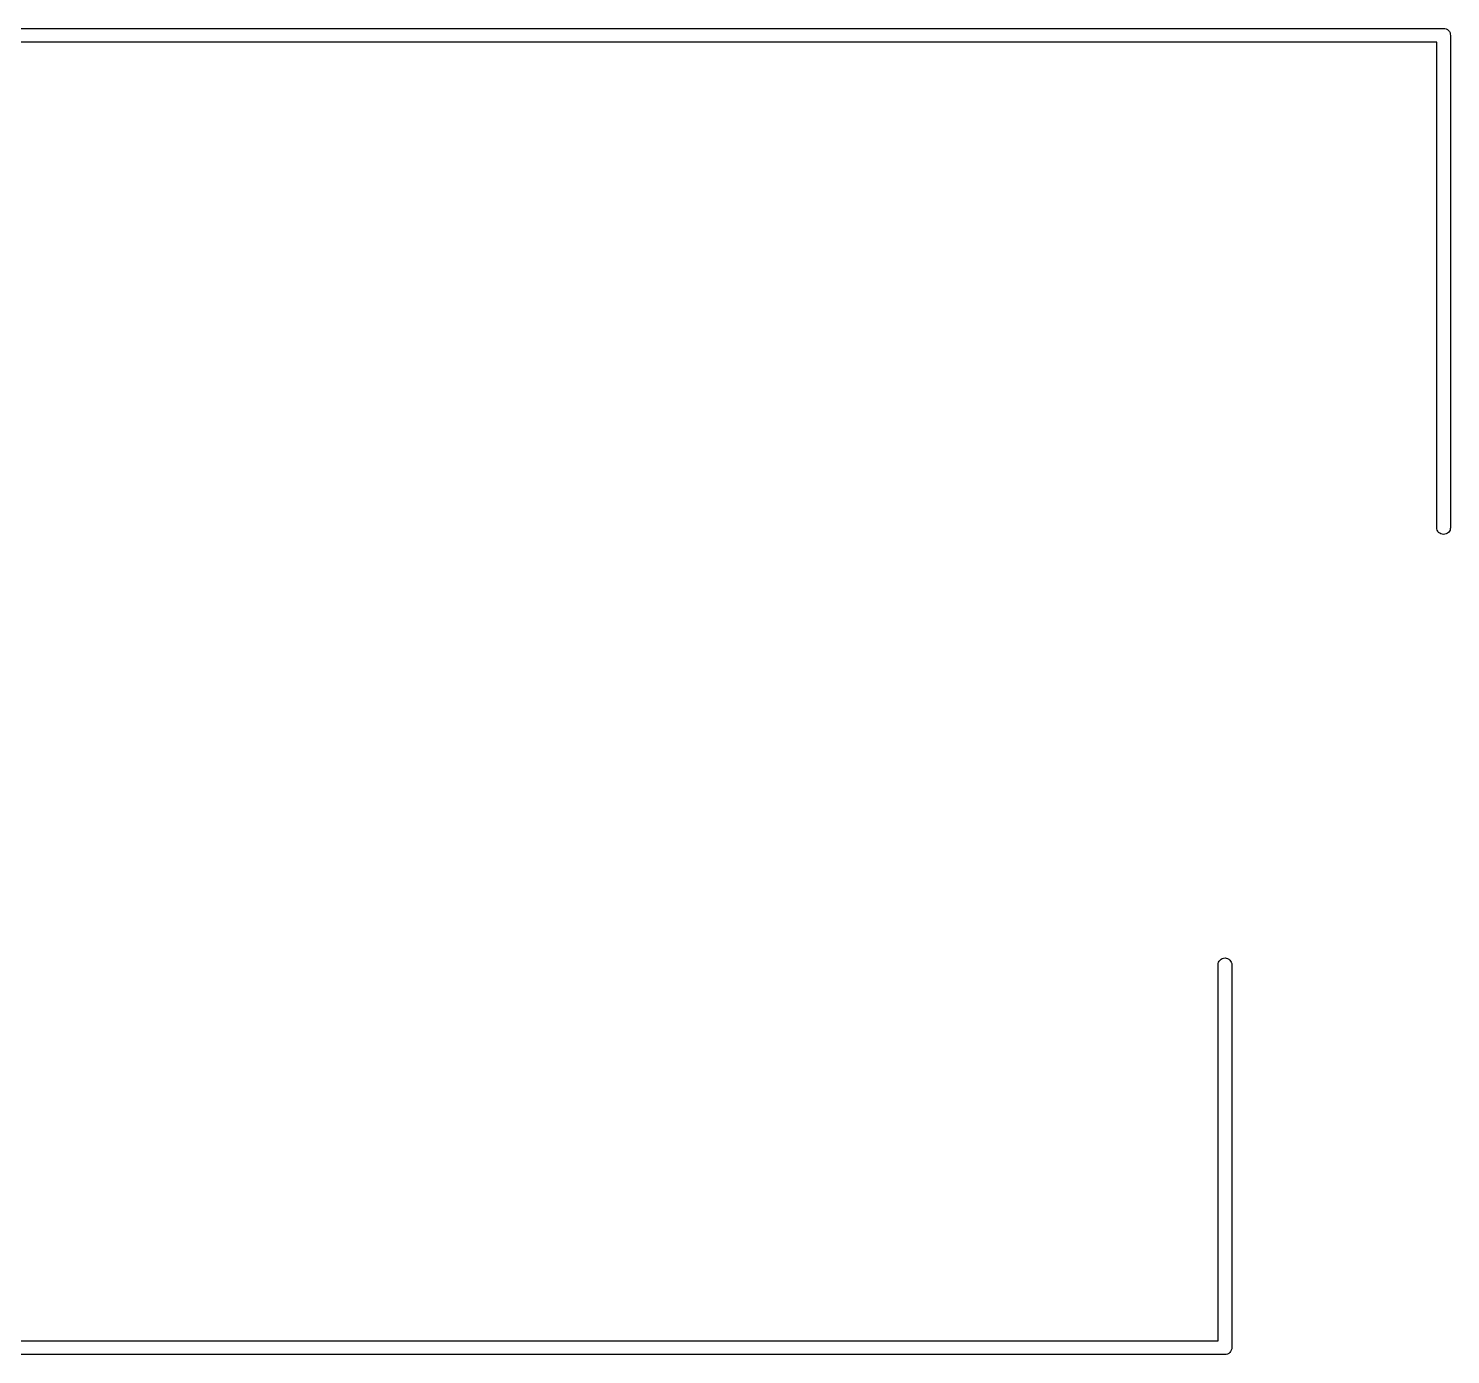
# Model space of a CAD drawing. Extents: x 1.1 to 12.4, y -6.3 to -2.3.
# Drawn here: x 11.393 to 12.003, y -6.073 to -5.505 of the extents above; entities that cross this region are included whole.
import ezdxf

# ---------------------------------------------------------------- set-up
doc = ezdxf.new("R2010")
doc.units = 0
doc.header["$MEASUREMENT"] = 0
doc.layers.add('BLACK', color=7, linetype='CONTINUOUS')

msp = doc.modelspace()

# ---------------------------------------------------------------- linework, layer by layer
at = {"layer": 'BLACK', "linetype": 'CONTINUOUS'}
for p, q in [((10.9689, -5.50486), (11.9999, -5.50486)), ((11.9999, -5.50486), (12, -5.50485)), ((12, -5.50485), (12.0002, -5.50486)), ((12.0002, -5.50486), (12.0006, -5.50491)), ((12.0006, -5.50491), (12.0011, -5.50508)), ((12.0011, -5.50508), (12.0017, -5.50535)), ((12.0017, -5.50535), (12.0021, -5.50572)), ((12.0021, -5.50572), (12.0025, -5.50617)), ((11.9971, -5.51077), (10.9717, -5.51077)), ((11.9971, -5.7189), (11.9971, -5.51077)), ((12.0025, -5.50617), (12.0028, -5.50668)), ((12.0028, -5.50668), (12.0029, -5.50724)), ((12.0029, -5.50724), (12.003, -5.50782)), ((12.003, -5.50782), (12.003, -5.50796)), ((12.003, -5.50796), (12.003, -5.7189)), ((11.9971, -5.71933), (11.9971, -5.7189)), ((11.9973, -5.71989), (11.9971, -5.71933)), ((12.0029, -5.71933), (12.0028, -5.71989)), ((12.003, -5.7189), (12.0029, -5.71933)), ((11.9975, -5.7204), (11.9973, -5.71989)), ((11.9979, -5.72085), (11.9975, -5.7204)), ((11.9984, -5.72122), (11.9979, -5.72085)), ((11.9989, -5.7215), (11.9984, -5.72122)), ((11.9994, -5.72166), (11.9989, -5.7215)), ((12, -5.72172), (11.9994, -5.72166)), ((12.0006, -5.72166), (12, -5.72172)), ((12.0011, -5.7215), (12.0006, -5.72166)), ((12.0017, -5.72122), (12.0011, -5.7215)), ((12.0021, -5.72085), (12.0017, -5.72122)), ((12.0025, -5.7204), (12.0021, -5.72085)), ((12.0028, -5.71989), (12.0025, -5.7204)), ((11.9033, -5.90611), (11.9034, -5.90568)), ((11.9033, -6.06736), (11.9033, -5.90611)), ((11.9034, -5.90568), (11.9035, -5.90512)), ((11.9035, -5.90512), (11.9038, -5.90461)), ((11.9038, -5.90461), (11.9042, -5.90416)), ((11.9042, -5.90416), (11.9046, -5.90379)), ((11.9046, -5.90379), (11.9051, -5.90351)), ((11.9051, -5.90351), (11.9057, -5.90334)), ((11.9057, -5.90334), (11.9063, -5.90329)), ((11.9063, -5.90329), (11.9068, -5.90334)), ((11.9068, -5.90334), (11.9074, -5.90351)), ((11.9074, -5.90351), (11.9079, -5.90379)), ((11.9079, -5.90379), (11.9084, -5.90416)), ((11.9084, -5.90416), (11.9087, -5.90461)), ((11.9087, -5.90461), (11.909, -5.90512)), ((11.909, -5.90512), (11.9092, -5.90568)), ((11.9092, -5.90568), (11.9092, -5.90611)), ((11.9092, -5.90611), (11.9092, -6.07017)), ((11.253, -6.06736), (11.9033, -6.06736)), ((11.9074, -6.07306), (11.9068, -6.07323)), ((11.9079, -6.07278), (11.9074, -6.07306)), ((11.9084, -6.07242), (11.9079, -6.07278)), ((11.9087, -6.07197), (11.9084, -6.07242)), ((11.909, -6.07145), (11.9087, -6.07197)), ((11.9092, -6.0709), (11.909, -6.07145)), ((11.9092, -6.07017), (11.9092, -6.07032)), ((11.9092, -6.07032), (11.9092, -6.0709)), ((11.9061, -6.07327), (11.2502, -6.07327)), ((11.9063, -6.07328), (11.9061, -6.07327)), ((11.9064, -6.07327), (11.9063, -6.07328)), ((11.9068, -6.07323), (11.9064, -6.07327))]:
    msp.add_line(p, q, dxfattribs=at)

doc.saveas('drawing.dxf')
